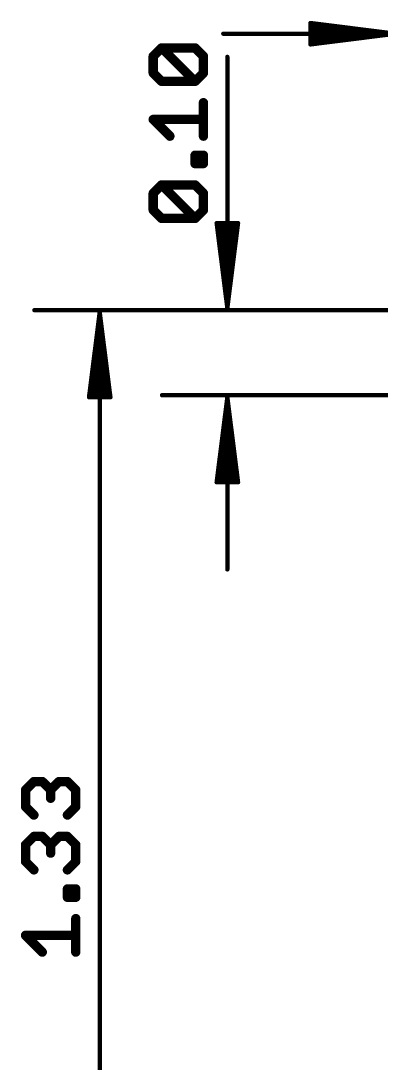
# Model space of a CAD drawing. Extents: x -38 to 69, y -24 to 44.
# Drawn here: x -11.24 to -0.49, y 11.17 to 42.29 of the extents above; entities that cross this region are included whole.
import ezdxf

# ---------------------------------------------------------------- set-up
doc = ezdxf.new("R2010")
doc.units = 0
doc.layers.add('47', color=253, linetype='CONTINUOUS')

msp = doc.modelspace()

# ---------------------------------------------------------------- linework, layer by layer
at = {"layer": '47'}
for points, const_width in [([(-2.5959, 42.2615, 1), (-2.6041, 42.197)], 0.065), ([(-2.5675, 42.2292, 1), (-2.6325, 42.2292)], 0.065), ([(-2.5967, 42.2023, 1), (-2.6033, 42.1377)], 0.065), ([(-2.5983, 42.0725, 1), (-2.6017, 42.0075)], 0.065), ([(-5.2, 41.9425, 1), (-5.2, 41.8775)], 0.065), ([(-2.6017, 41.8125, 1), (-2.5983, 41.7475)], 0.065), ([(-2.6033, 41.6823, 1), (-2.5967, 41.6177)], 0.065), ([(-7.0441, 41.5574, 1), (-7.0441, 41.4177)], 0.1397), ([(-6.9947, 41.5369, 1), (-7.0935, 41.4381)], 0.1397), ([(-6.9947, 41.4381, 1), (-7.0935, 41.5369)], 0.1397), ([(-5.9948, 41.5369, 1), (-6.0936, 41.4381)], 0.1397), ([(-6.0442, 41.4177, 1), (-6.0442, 41.5574)], 0.1397), ([(-2.6041, 41.623, 1), (-2.5959, 41.5585)], 0.065), ([(-2.6325, 41.5908, 1), (-2.5675, 41.5908)], 0.065), ([(-7.2242, 41.2375, 1), (-7.3639, 41.2375)], 0.1397), ([(-7.3435, 41.2869, 1), (-7.2447, 41.1881)], 0.1397), ([(-5.7244, 41.2375, 1), (-5.864, 41.2375)], 0.1397), ([(-5.8436, 41.1881, 1), (-5.7448, 41.2869)], 0.1397), ([(-5.0475, 41.2178, 1), (-5.1125, 41.2178)], 0.065), ([(-7.2447, 40.787, 1), (-7.3435, 40.6882)], 0.1397), ([(-7.3639, 40.7376, 1), (-7.2242, 40.7376)], 0.1397), ([(-5.864, 40.7376, 1), (-5.7244, 40.7376)], 0.1397), ([(-5.7448, 40.6882, 1), (-5.8436, 40.787)], 0.1397), ([(-7.0441, 40.5574, 1), (-7.0441, 40.4177)], 0.1397), ([(-7.0935, 40.4382, 1), (-6.9947, 40.537)], 0.1397), ([(-6.0936, 40.537, 1), (-5.9948, 40.4382)], 0.1397), ([(-6.0936, 40.4382, 1), (-5.9948, 40.537)], 0.1397), ([(-6.0442, 40.4177, 1), (-6.0442, 40.5574)], 0.1397), ([(-5.7244, 39.8504, 1), (-5.864, 39.8504)], 0.1397), ([(-7.2447, 39.3998, 1), (-7.3435, 39.301)], 0.1397), ([(-7.2941, 39.4202, 1), (-7.2941, 39.2805)], 0.1397), ([(-5.7942, 39.2805, 1), (-5.7942, 39.4202)], 0.1397), ([(-6.8435, 38.801, 1), (-6.7447, 38.8998)], 0.1397), ([(-5.864, 38.8504, 1), (-5.7244, 38.8504)], 0.1397), ([(-6.0442, 38.3517, 1), (-6.0442, 38.212)], 0.1397), ([(-5.9743, 38.2818, 1), (-6.114, 38.2818)], 0.1397), ([(-5.7244, 38.2818, 1), (-5.864, 38.2818)], 0.1397), ([(-5.7942, 38.212, 1), (-5.7942, 38.3517)], 0.1397), ([(-6.0442, 38.1017, 1), (-6.0442, 37.962)], 0.1397), ([(-6.114, 38.0319, 1), (-5.9743, 38.0319)], 0.1397), ([(-5.864, 38.0319, 1), (-5.7244, 38.0319)], 0.1397), ([(-5.7942, 37.962, 1), (-5.7942, 38.1017)], 0.1397), ([(-7.0441, 37.4645, 1), (-7.0441, 37.3248)], 0.1397), ([(-6.9947, 37.444, 1), (-7.0935, 37.3452)], 0.1397), ([(-6.9947, 37.3452, 1), (-7.0935, 37.444)], 0.1397), ([(-5.9948, 37.444, 1), (-6.0936, 37.3452)], 0.1397), ([(-6.0442, 37.3248, 1), (-6.0442, 37.4645)], 0.1397), ([(-7.2242, 37.1446, 1), (-7.3639, 37.1446)], 0.1397), ([(-7.3435, 37.194, 1), (-7.2447, 37.0952)], 0.1397), ([(-5.7244, 37.1446, 1), (-5.864, 37.1446)], 0.1397), ([(-5.8436, 37.0952, 1), (-5.7448, 37.194)], 0.1397), ([(-7.2447, 36.6941, 1), (-7.3435, 36.5953)], 0.1397), ([(-5.7448, 36.5953, 1), (-5.8436, 36.6941)], 0.1397), ([(-7.3639, 36.6447, 1), (-7.2242, 36.6447)], 0.1397), ([(-7.0441, 36.4646, 1), (-7.0441, 36.3248)], 0.1397), ([(-7.0935, 36.3453, 1), (-6.9947, 36.4441)], 0.1397), ([(-6.0936, 36.4441, 1), (-5.9948, 36.3453)], 0.1397), ([(-6.0936, 36.3453, 1), (-5.9948, 36.4441)], 0.1397), ([(-6.0442, 36.3248, 1), (-6.0442, 36.4646)], 0.1397), ([(-5.864, 36.6447, 1), (-5.7244, 36.6447)], 0.1397), ([(-5.367, 36.2591, 1), (-5.4315, 36.2509)], 0.065), ([(-5.3992, 36.2875, 1), (-5.3992, 36.2225)], 0.065), ([(-5.3077, 36.2583, 1), (-5.3723, 36.2517)], 0.065), ([(-5.1775, 36.2567, 1), (-5.2425, 36.2533)], 0.065), ([(-4.9175, 36.2533, 1), (-4.9825, 36.2567)], 0.065), ([(-4.7877, 36.2517, 1), (-4.8523, 36.2583)], 0.065), ([(-4.7285, 36.2509, 1), (-4.793, 36.2591)], 0.065), ([(-4.7608, 36.2225, 1), (-4.7608, 36.2875)], 0.065), ([(-10.84, 33.6875, 1), (-10.84, 33.6225)], 0.065), ([(-8.8575, 33.59, 1), (-8.9225, 33.59)], 0.065), ([(-8.8578, 33.5941, 1), (-8.9222, 33.5859)], 0.065), ([(-8.8575, 33.5883, 1), (-8.9225, 33.5917)], 0.065), ([(-8.8575, 33.5917, 1), (-8.9225, 33.5883)], 0.065), ([(-8.8577, 33.5933, 1), (-8.9223, 33.5867)], 0.065), ([(-8.8577, 33.5867, 1), (-8.9223, 33.5933)], 0.065), ([(-8.8578, 33.5859, 1), (-8.9222, 33.5941)], 0.065), ([(-7.03, 33.6875, 1), (-7.03, 33.6225)], 0.065), ([(-5.1122, 33.7241, 1), (-5.0478, 33.7159)], 0.065), ([(-5.1123, 33.7233, 1), (-5.0477, 33.7167)], 0.065), ([(-5.1125, 33.7183, 1), (-5.0475, 33.7217)], 0.065), ([(-5.1125, 33.7217, 1), (-5.0475, 33.7183)], 0.065), ([(-5.1125, 33.72, 1), (-5.0475, 33.72)], 0.065), ([(-5.1123, 33.7167, 1), (-5.0477, 33.7233)], 0.065), ([(-5.1122, 33.7159, 1), (-5.0478, 33.7241)], 0.065), ([(-7.03, 31.1475, 1), (-7.03, 31.0825)], 0.065), ([(-9.2415, 31.0591, 1), (-9.177, 31.0509)], 0.065), ([(-9.2092, 31.0875, 1), (-9.2092, 31.0225)], 0.065), ([(-9.1823, 31.0583, 1), (-9.1177, 31.0517)], 0.065), ([(-9.0525, 31.0567, 1), (-8.9875, 31.0533)], 0.065), ([(-8.7925, 31.0533, 1), (-8.7275, 31.0567)], 0.065), ([(-8.6623, 31.0517, 1), (-8.5977, 31.0583)], 0.065), ([(-8.603, 31.0509, 1), (-8.5385, 31.0591)], 0.065), ([(-8.5708, 31.0225, 1), (-8.5708, 31.0875)], 0.065), ([(-5.0475, 31.05, 1), (-5.1125, 31.05)], 0.065), ([(-5.0478, 31.0541, 1), (-5.1122, 31.0459)], 0.065), ([(-5.0475, 31.0483, 1), (-5.1125, 31.0517)], 0.065), ([(-5.0475, 31.0517, 1), (-5.1125, 31.0483)], 0.065), ([(-5.0477, 31.0533, 1), (-5.1123, 31.0467)], 0.065), ([(-5.0477, 31.0467, 1), (-5.1123, 31.0533)], 0.065), ([(-5.0478, 31.0459, 1), (-5.1122, 31.0541)], 0.065), ([(-5.4315, 28.5191, 1), (-5.367, 28.5109)], 0.065), ([(-5.3992, 28.5475, 1), (-5.3992, 28.4825)], 0.065), ([(-5.3723, 28.5183, 1), (-5.3077, 28.5117)], 0.065), ([(-5.2425, 28.5167, 1), (-5.1775, 28.5133)], 0.065), ([(-4.9825, 28.5133, 1), (-4.9175, 28.5167)], 0.065), ([(-4.8523, 28.5117, 1), (-4.7877, 28.5183)], 0.065), ([(-4.793, 28.5109, 1), (-4.7285, 28.5191)], 0.065), ([(-4.7608, 28.4825, 1), (-4.7608, 28.5475)], 0.065), ([(-5.1125, 25.915, 1), (-5.0475, 25.915)], 0.065), ([(-10.8541, 19.6485, 1), (-10.8541, 19.5088)], 0.1397), ([(-10.8047, 19.5292, 1), (-10.9035, 19.628)], 0.1397), ([(-10.5547, 19.628, 1), (-10.6535, 19.5292)], 0.1397), ([(-10.6041, 19.5088, 1), (-10.6041, 19.6485)], 0.1397), ([(-10.1042, 19.6485, 1), (-10.1042, 19.5088)], 0.1397), ([(-10.0548, 19.5292, 1), (-10.1536, 19.628)], 0.1397), ([(-9.8048, 19.628, 1), (-9.9036, 19.5292)], 0.1397), ([(-9.8542, 19.5088, 1), (-9.8542, 19.6485)], 0.1397), ([(-11.0342, 19.3286, 1), (-11.1739, 19.3286)], 0.1397), ([(-11.1535, 19.378, 1), (-11.0547, 19.2792)], 0.1397), ([(-10.2843, 19.3286, 1), (-10.424, 19.3286)], 0.1397), ([(-10.4035, 19.378, 1), (-10.3047, 19.2792)], 0.1397), ([(-10.4035, 19.2792, 1), (-10.3047, 19.378)], 0.1397), ([(-9.5343, 19.3286, 1), (-9.6741, 19.3286)], 0.1397), ([(-9.6536, 19.2792, 1), (-9.5548, 19.378)], 0.1397), ([(-10.424, 19.0787, 1), (-10.2843, 19.0787)], 0.1397), ([(-11.0547, 18.8781, 1), (-11.1535, 18.7793)], 0.1397), ([(-11.1739, 18.8287, 1), (-11.0342, 18.8287)], 0.1397), ([(-10.9035, 18.5293, 1), (-10.8047, 18.6281)], 0.1397), ([(-9.9036, 18.6281, 1), (-9.8048, 18.5293)], 0.1397), ([(-9.6741, 18.8287, 1), (-9.5343, 18.8287)], 0.1397), ([(-9.5548, 18.7793, 1), (-9.6536, 18.8781)], 0.1397), ([(-10.8541, 18.0113, 1), (-10.8541, 17.8716)], 0.1397), ([(-10.8047, 17.8921, 1), (-10.9035, 17.9909)], 0.1397), ([(-10.5547, 17.9909, 1), (-10.6535, 17.8921)], 0.1397), ([(-10.6041, 17.8716, 1), (-10.6041, 18.0113)], 0.1397), ([(-10.1042, 18.0113, 1), (-10.1042, 17.8716)], 0.1397), ([(-10.0548, 17.8921, 1), (-10.1536, 17.9909)], 0.1397), ([(-9.8048, 17.9909, 1), (-9.9036, 17.8921)], 0.1397), ([(-9.8542, 17.8716, 1), (-9.8542, 18.0113)], 0.1397), ([(-11.0342, 17.6915, 1), (-11.1739, 17.6915)], 0.1397), ([(-11.1535, 17.7409, 1), (-11.0547, 17.6421)], 0.1397), ([(-10.2843, 17.6915, 1), (-10.424, 17.6915)], 0.1397), ([(-10.4035, 17.7409, 1), (-10.3047, 17.6421)], 0.1397), ([(-10.4035, 17.6421, 1), (-10.3047, 17.7409)], 0.1397), ([(-9.5343, 17.6915, 1), (-9.6741, 17.6915)], 0.1397), ([(-9.6536, 17.6421, 1), (-9.5548, 17.7409)], 0.1397), ([(-10.424, 17.4415, 1), (-10.2843, 17.4415)], 0.1397), ([(-11.0547, 17.2409, 1), (-11.1535, 17.1421)], 0.1397), ([(-11.1739, 17.1915, 1), (-11.0342, 17.1915)], 0.1397), ([(-9.6741, 17.1915, 1), (-9.5343, 17.1915)], 0.1397), ([(-9.5548, 17.1421, 1), (-9.6536, 17.2409)], 0.1397), ([(-10.9035, 16.8922, 1), (-10.8047, 16.9909)], 0.1397), ([(-9.9036, 16.9909, 1), (-9.8048, 16.8922)], 0.1397), ([(-9.7843, 16.3729, 1), (-9.924, 16.3729)], 0.1397), ([(-9.8542, 16.4428, 1), (-9.8542, 16.3031)], 0.1397), ([(-9.5343, 16.3729, 1), (-9.6741, 16.3729)], 0.1397), ([(-9.6042, 16.3031, 1), (-9.6042, 16.4428)], 0.1397), ([(-9.8542, 16.1928, 1), (-9.8542, 16.0531)], 0.1397), ([(-9.924, 16.123, 1), (-9.7843, 16.123)], 0.1397), ([(-9.6741, 16.123, 1), (-9.5343, 16.123)], 0.1397), ([(-9.6042, 16.0531, 1), (-9.6042, 16.1928)], 0.1397), ([(-9.5343, 15.4857, 1), (-9.6741, 15.4857)], 0.1397), ([(-11.0547, 15.0352, 1), (-11.1535, 14.9364)], 0.1397), ([(-11.1041, 15.0556, 1), (-11.1041, 14.9159)], 0.1397), ([(-9.6042, 14.9159, 1), (-9.6042, 15.0556)], 0.1397), ([(-10.6535, 14.4364, 1), (-10.5547, 14.5352)], 0.1397), ([(-9.6741, 14.4858, 1), (-9.5343, 14.4858)], 0.1397)]:
    msp.add_lwpolyline(points, format="xyb", dxfattribs=dict(at, const_width=const_width))
for points, const_width in [([(-0.065, 41.91), (-2.6, 42.2292)], 0.13), ([(-2.6, 42.2292), (-2.6, 41.5908)], 0.13), ([(-0.065, 41.91), (-2.6, 42.17)], 0.13), ([(-0.065, 41.91), (-2.6, 42.04)], 0.13), ([(-0.065, 41.91), (-5.2, 41.91)], 0.13), ([(-2.6, 41.5908), (-0.065, 41.91)], 0.13), ([(-2.6, 41.78), (-0.065, 41.91)], 0.13), ([(-2.6, 41.65), (-0.065, 41.91)], 0.13), ([(-7.2941, 41.2375), (-7.0441, 41.4875)], 0.2794), ([(-7.0441, 41.4875), (-6.0442, 41.4875)], 0.2794), ([(-6.0442, 40.4876), (-7.0441, 41.4875)], 0.2794), ([(-6.0442, 41.4875), (-5.7942, 41.2375)], 0.2794), ([(-7.2941, 40.7376), (-7.2941, 41.2375)], 0.2794), ([(-5.7942, 41.2375), (-5.7942, 40.7376)], 0.2794), ([(-5.08, 33.72), (-5.08, 41.2178)], 0.13), ([(-7.0441, 40.4876), (-7.2941, 40.7376)], 0.2794), ([(-5.7942, 40.7376), (-6.0442, 40.4876)], 0.2794), ([(-6.0442, 40.4876), (-7.0441, 40.4876)], 0.2794), ([(-5.7942, 38.8504), (-5.7942, 39.8504)], 0.2794), ([(-6.7941, 38.8504), (-7.2941, 39.3504)], 0.2794), ([(-7.2941, 39.3504), (-5.7942, 39.3504)], 0.2794), ([(-6.0442, 38.0319), (-6.0442, 38.2818)], 0.2794), ([(-6.0442, 38.2818), (-5.7942, 38.2818)], 0.2794), ([(-5.7942, 38.2818), (-5.7942, 38.0319)], 0.2794), ([(-5.7942, 38.0319), (-6.0442, 38.0319)], 0.2794), ([(-7.2941, 37.1446), (-7.0441, 37.3946)], 0.2794), ([(-7.0441, 37.3946), (-6.0442, 37.3946)], 0.2794), ([(-6.0442, 36.3947), (-7.0441, 37.3946)], 0.2794), ([(-6.0442, 37.3946), (-5.7942, 37.1446)], 0.2794), ([(-7.2941, 36.6447), (-7.2941, 37.1446)], 0.2794), ([(-5.7942, 37.1446), (-5.7942, 36.6447)], 0.2794), ([(-7.0441, 36.3947), (-7.2941, 36.6447)], 0.2794), ([(-5.7942, 36.6447), (-6.0442, 36.3947)], 0.2794), ([(-6.0442, 36.3947), (-7.0441, 36.3947)], 0.2794), ([(-5.08, 33.72), (-5.3992, 36.255)], 0.13), ([(-5.3992, 36.255), (-4.7608, 36.255)], 0.13), ([(-5.08, 33.72), (-5.34, 36.255)], 0.13), ([(-5.08, 33.72), (-5.21, 36.255)], 0.13), ([(-4.7608, 36.255), (-5.08, 33.72)], 0.13), ([(-4.95, 36.255), (-5.08, 33.72)], 0.13), ([(-4.82, 36.255), (-5.08, 33.72)], 0.13), ([(0, 33.655), (-10.84, 33.655)], 0.13), ([(-8.89, 33.59), (-9.2092, 31.055)], 0.13), ([(-8.89, 33.59), (-9.15, 31.055)], 0.13), ([(-8.89, 33.59), (-9.02, 31.055)], 0.13), ([(-8.89, 0.065), (-8.89, 33.59)], 0.13), ([(-8.5708, 31.055), (-8.89, 33.59)], 0.13), ([(-8.76, 31.055), (-8.89, 33.59)], 0.13), ([(-8.63, 31.055), (-8.89, 33.59)], 0.13), ([(2.54, 33.655), (-7.03, 33.655)], 0.13), ([(2.54, 31.115), (-7.03, 31.115)], 0.13), ([(-9.2092, 31.055), (-8.5708, 31.055)], 0.13), ([(-5.08, 31.05), (-5.3992, 28.515)], 0.13), ([(-5.08, 31.05), (-5.34, 28.515)], 0.13), ([(-5.08, 31.05), (-5.21, 28.515)], 0.13), ([(-5.08, 31.05), (-5.08, 25.915)], 0.13), ([(-4.7608, 28.515), (-5.08, 31.05)], 0.13), ([(-4.95, 28.515), (-5.08, 31.05)], 0.13), ([(-4.82, 28.515), (-5.08, 31.05)], 0.13), ([(-5.3992, 28.515), (-4.7608, 28.515)], 0.13), ([(-11.1041, 19.3286), (-10.8541, 19.5786)], 0.2794), ([(-10.8541, 19.5786), (-10.6041, 19.5786)], 0.2794), ([(-10.6041, 19.5786), (-10.3541, 19.3286)], 0.2794), ([(-10.3541, 19.3286), (-10.1042, 19.5786)], 0.2794), ([(-10.1042, 19.5786), (-9.8542, 19.5786)], 0.2794), ([(-9.8542, 19.5786), (-9.6042, 19.3286)], 0.2794), ([(-11.1041, 18.8287), (-11.1041, 19.3286)], 0.2794), ([(-10.3541, 19.3286), (-10.3541, 19.0787)], 0.2794), ([(-9.6042, 19.3286), (-9.6042, 18.8287)], 0.2794), ([(-10.8541, 18.5787), (-11.1041, 18.8287)], 0.2794), ([(-9.6042, 18.8287), (-9.8542, 18.5787)], 0.2794), ([(-11.1041, 17.6915), (-10.8541, 17.9415)], 0.2794), ([(-10.8541, 17.9415), (-10.6041, 17.9415)], 0.2794), ([(-10.6041, 17.9415), (-10.3541, 17.6915)], 0.2794), ([(-10.3541, 17.6915), (-10.1042, 17.9415)], 0.2794), ([(-10.1042, 17.9415), (-9.8542, 17.9415)], 0.2794), ([(-9.8542, 17.9415), (-9.6042, 17.6915)], 0.2794), ([(-11.1041, 17.1915), (-11.1041, 17.6915)], 0.2794), ([(-10.3541, 17.6915), (-10.3541, 17.4415)], 0.2794), ([(-9.6042, 17.6915), (-9.6042, 17.1915)], 0.2794), ([(-10.8541, 16.9415), (-11.1041, 17.1915)], 0.2794), ([(-9.6042, 17.1915), (-9.8542, 16.9415)], 0.2794), ([(-9.8542, 16.123), (-9.8542, 16.3729)], 0.2794), ([(-9.8542, 16.3729), (-9.6042, 16.3729)], 0.2794), ([(-9.6042, 16.3729), (-9.6042, 16.123)], 0.2794), ([(-9.6042, 16.123), (-9.8542, 16.123)], 0.2794), ([(-9.6042, 14.4858), (-9.6042, 15.4857)], 0.2794), ([(-10.6041, 14.4858), (-11.1041, 14.9858)], 0.2794), ([(-11.1041, 14.9858), (-9.6042, 14.9858)], 0.2794)]:
    msp.add_lwpolyline(points, dxfattribs=dict(at, const_width=const_width))

doc.saveas('drawing.dxf')
